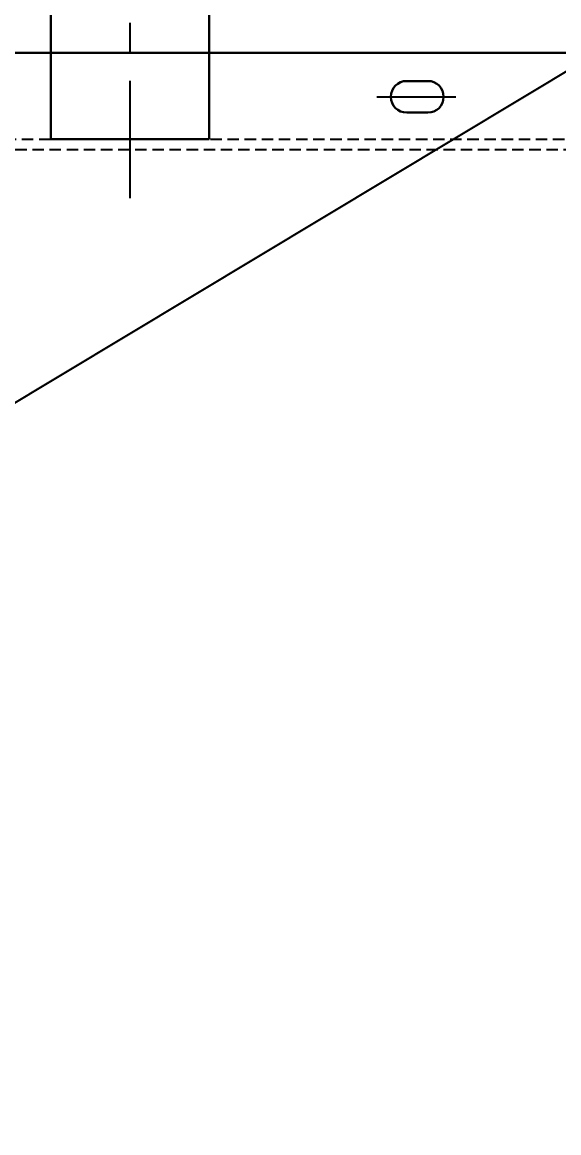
# Model space of a CAD drawing. Header units: millimetres. Extents: x 183355 to 194386, y -190559 to -183233.
# Drawn here: x 186371 to 186676, y -188055 to -187423 of the extents above; entities that cross this region are included whole.
import ezdxf

# ---------------------------------------------------------------- set-up
doc = ezdxf.new("R2010")
doc.units = ezdxf.units.MM
doc.header["$LTSCALE"] = 13
for name, pattern in [('CENTER', [50.8, 31.75, -6.35, 6.35, -6.35]), ('CENTERX2', [101.6, 63.5, -12.7, 12.7, -12.7]), ('DASHED', [0.75, 0.5, -0.25])]:
    doc.linetypes.add(name, pattern=pattern)
for name, color, linetype in [('1', 4, 'Continuous'), ('3中心线层', 1, 'CENTER'), ('4虚线层', 6, 'DASHED'), ('粗实线', 4, 'Continuous')]:
    doc.layers.add(name, color=color, linetype=linetype)
doc.layers.add('2细实线', color=3, linetype='Continuous', lineweight=20)
doc.layers.add('标注、文本', color=3, linetype='Continuous', lineweight=25)
doc.styles.get("Standard").update_dxf_attribs({"font": 'gbenor.shx', "bigfont": 'gbcbig.shx'})
doc.dimstyles.new('英寸 1-10', dxfattribs={"dimscale": 14, "dimtxt": 3.5, "dimasz": 2, "dimexe": 1.5, "dimexo": 0.5, "dimgap": 0.5, "dimtad": 1, "dimtoh": 1, "dimdec": 1, "dimdsep": 46, "dimtxsty": 'Standard', "dimcen": 2.5, "dimclrd": 3, "dimclre": 3, "dimclrt": 3, "dimadec": 0, "dimazin": 2, "dimtfac": 1, "dimtdec": 1, "dimtmove": 0, "dimatfit": 2, "dimfxl": 1, "dimarcsym": 0})

# ---------------------------------------------------------------- blocks, each defined once
blk = doc.blocks.new('*D118')
at = {"layer": '2细实线', "color": 3, "linetype": 'ByBlock', "lineweight": -2}
for p, q in [((184513.58, -187693.82), (184513.58, -186361.64)), ((187190.85, -187693.82), (187190.85, -186361.64)), ((184555.58, -186382.64), (187148.85, -186382.64))]:
    blk.add_line(p, q, dxfattribs=at)
at = {"layer": '2细实线', "color": 3, "linetype": 'ByBlock'}
for points in [[(184555.58, -186375.64), (184555.58, -186389.64), (184513.58, -186382.64)], [(187148.85, -186375.64), (187148.85, -186389.64), (187190.85, -186382.64)]]:
    blk.add_solid(points, dxfattribs=at)
at = {"layer": 'Defpoints', "color": 0, "linetype": 'ByBlock'}
for p in [(187190.85, -186382.64), (184513.58, -187700.82), (187190.85, -187700.82)]:
    blk.add_point(p, dxfattribs=at)
at = {"layer": '2细实线', "color": 3, "linetype": 'ByBlock', "insert": (185852.22, -186337.36), "char_height": 73.5, "attachment_point": 5}
blk.add_mtext('2677.3 [105.4]', dxfattribs=at)

msp = doc.modelspace()

# ---------------------------------------------------------------- linework, layer by layer
at = {"layer": '1', "color": 1, "linetype": 'CENTERX2', "lineweight": -3, "ltscale": 0.1}
msp.add_line((186432.215, -186532.132), (186432.215, -187523.525), dxfattribs=at)
msp.add_line((186432.215, -186532.132), (186432.215, -187523.525), dxfattribs=at)
msp.add_line((186432.215, -186532.132), (186432.215, -187523.525), dxfattribs=at)
msp.add_line((186432.215, -186532.132), (186432.215, -187523.525), dxfattribs=at)
at = {"layer": '1', "ltscale": 5}
for p, q in [((186387.215, -187489.817), (186387.215, -186574.817)), ((186387.215, -187489.817), (186387.215, -186574.817)), ((186477.215, -187489.817), (186477.215, -186574.817)), ((186477.215, -187489.817), (186477.215, -186574.817)), ((186477.215, -187426.899), (186477.215, -187426.899)), ((186477.215, -187426.899), (186477.215, -187426.899)), ((186477.215, -187426.899), (186477.215, -187426.899)), ((186477.215, -187426.899), (186477.215, -187426.899)), ((186477.215, -187489.817), (186387.215, -187489.817)), ((186477.215, -187489.817), (186387.215, -187489.817))]:
    msp.add_line(p, q, dxfattribs=at)
at = {"layer": '3中心线层', "ltscale": 0.2}
msp.add_line((186572.748, -187465.817), (186617.606, -187465.817), dxfattribs=at)
at = {"layer": '4虚线层'}
for p, q in [((184986.215, -187489.817), (186718.215, -187489.817)), ((184992.215, -187495.817), (186712.215, -187495.817))]:
    msp.add_line(p, q, dxfattribs=at)
at = {"layer": '标注、文本', "color": 4, "lineweight": 30}
for p, q in [((186387.215, -187489.817), (186387.215, -186574.817)), ((186387.215, -187489.817), (186387.215, -186574.817)), ((186477.215, -187489.817), (186477.215, -186574.817)), ((186477.215, -187489.817), (186477.215, -186574.817)), ((186477.215, -187489.817), (186387.215, -187489.817)), ((186477.215, -187489.817), (186387.215, -187489.817))]:
    msp.add_line(p, q, dxfattribs=at)
at = {"layer": '标注、文本'}
msp.add_line((186698.215, -187440.817), (185042.215, -188435.817), dxfattribs=at)
at = {"layer": '粗实线', "lineweight": 30}
for p, q in [((186748.215, -187440.817), (184956.215, -187440.817)), ((186601.737, -187456.817), (186589.737, -187456.817)), ((186601.737, -187474.817), (186589.737, -187474.817))]:
    msp.add_line(p, q, dxfattribs=at)
for centre, start, end in [((186589.737, -187465.817), 90, 270), ((186601.737, -187465.817), 270, 90)]:
    msp.add_arc(centre, 9, start, end, dxfattribs=at)

# ---------------------------------------------------------------- dimensions: what is measured, and where the dimension line sits
at = {"layer": '2细实线', "linetype": 'ByBlock'}
dim = msp.add_linear_dim(base=(187190.853, -186382.639), p1=(184513.578, -187700.817), p2=(187190.853, -187700.817), dimstyle='英寸 1-10', override={"dimtxt": 5.25, "dimasz": 3}, dxfattribs=at)
dim.commit()
dim.dimension.update_dxf_attribs({"geometry": '*D118', "text_midpoint": (185852.215, -186337.358)})

doc.saveas('drawing.dxf')
